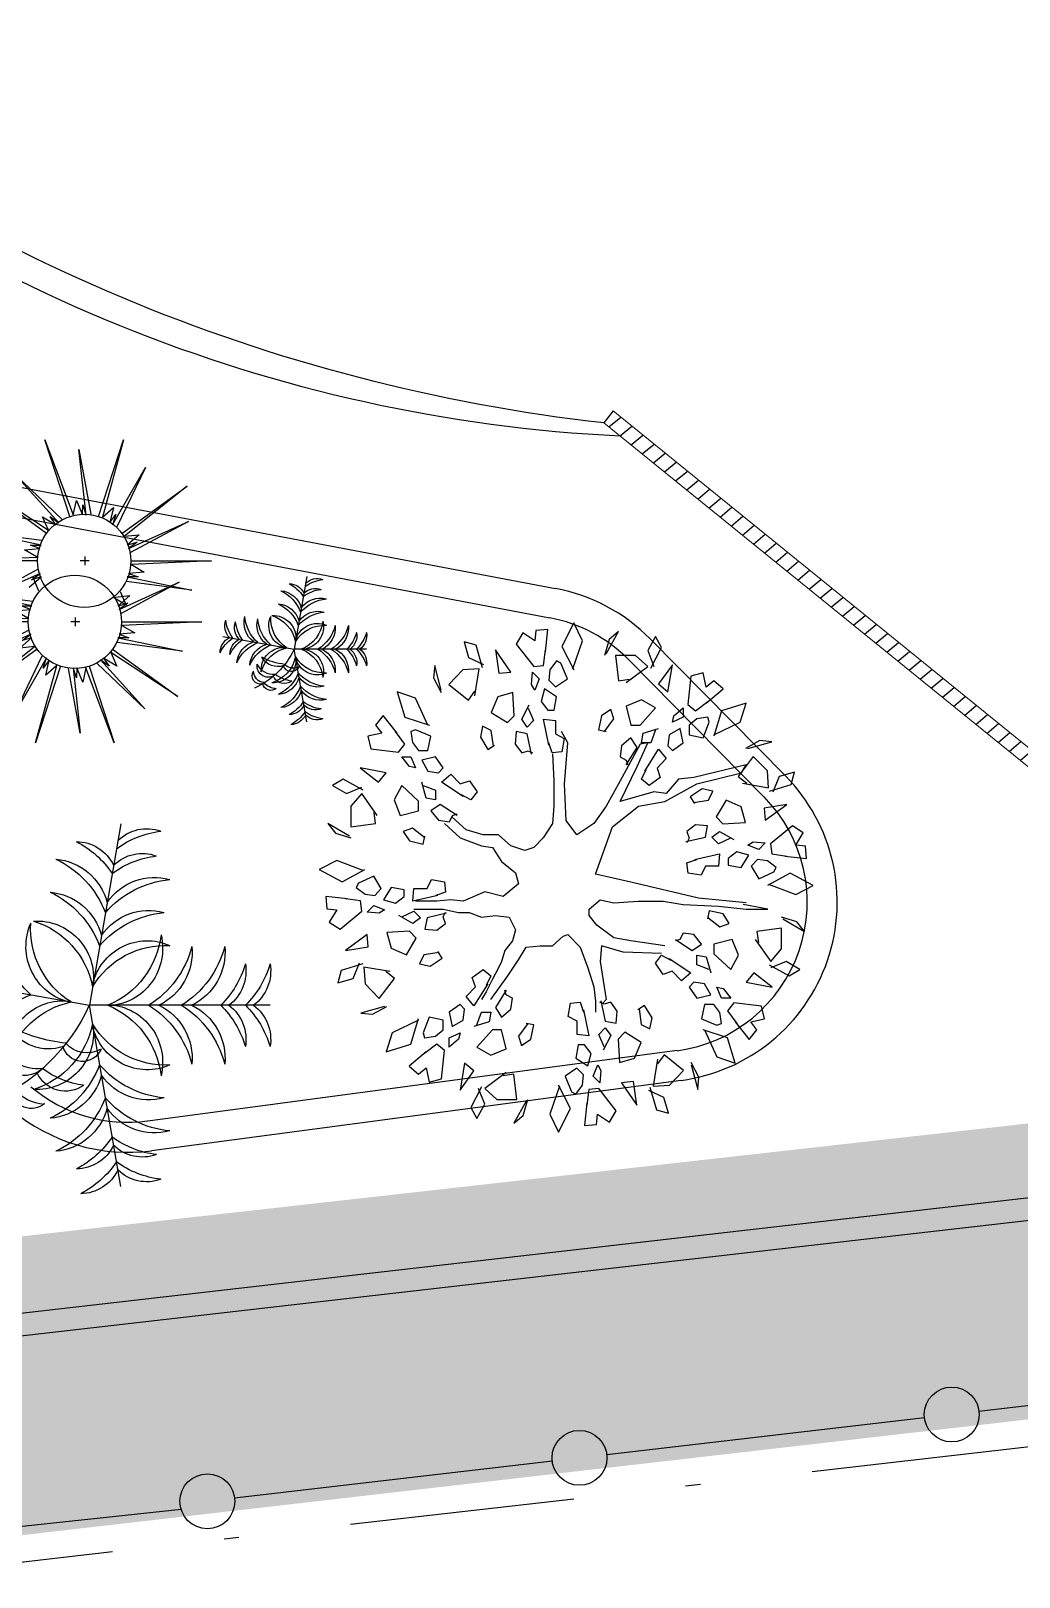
# Model space of a CAD drawing. Extents: x 506 to 706, y 928 to 1038.
# Drawn here: x 571.31 to 577.9, y 941.85 to 952.16 of the extents above; entities that cross this region are included whole.
import ezdxf

# ---------------------------------------------------------------- set-up
doc = ezdxf.new("R2010")
doc.units = 0
doc.header["$LTSCALE"] = 3
doc.header["$MEASUREMENT"] = 0
doc.linetypes.add('DASHDOT', pattern=[1, 0.5, -0.25, 0, -0.25])
doc.layers.get('0').update_dxf_attribs({"color": 3, "linetype": 'CONTINUOUS'})
for name, color, linetype in [('CAJON', 37, 'CONTINUOUS'), ('HAYCH', 30, 'CONTINUOUS'), ('LIN-ESCALERA', 41, 'CONTINUOUS'), ('PLACA-POLIU', 5, 'DASHDOT')]:
    doc.layers.add(name, color=color, linetype=linetype)
doc.layers.add('ED_GEN', color=7, linetype='CONTINUOUS', lineweight=13)

# ---------------------------------------------------------------- blocks, each defined once
blk = doc.blocks.new('RB15')
for points in [[(-0.006, 0.4315), (-0.0259, 0.4868), (-0.0082, 0.5222), (0.0162, 0.4757), (-0.0082, 0.4293)], [(-0.1647, 0.4328), (-0.1866, 0.4735), (-0.1741, 0.4954), (-0.1584, 0.4672), (-0.1709, 0.436)], [(-0.0739, 0.461), (-0.0989, 0.5048), (-0.0802, 0.4891), (-0.0708, 0.4579)], [(0.0493, 0.4647), (0.0449, 0.5089), (0.0692, 0.5067), (0.0715, 0.4868), (0.0958, 0.5023), (0.1091, 0.4801), (0.0737, 0.4359), (0.0538, 0.4381), (0.0493, 0.4691)], [(-0.1146, 0.4047), (-0.1584, 0.436), (-0.1334, 0.4579), (-0.0927, 0.4579), (-0.0989, 0.4078), (-0.1209, 0.4109)], [(0.1777, 0.4336), (0.1909, 0.4779), (0.2153, 0.4845), (0.2064, 0.4535), (0.1755, 0.4403)], [(-0.127, 0.2203), (-0.1176, 0.1514), (-0.1114, 0.117), (-0.0864, 0.0826), (-0.0676, 0.0669), (-0.0551, 0.0669), (-0.0363, 0.0888), (-0.0426, 0.117), (-0.0394, 0.1671), (-0.0394, 0.2172), (-0.0457, 0.2579), (-0.0488, 0.3299), (-0.0551, 0.3862), (-0.0551, 0.43), (-0.0457, 0.3799)], [(0.1932, 0.3783), (0.1843, 0.4314), (0.2175, 0.4292), (0.2463, 0.4004), (0.2065, 0.3695), (0.1932, 0.3872)], [(0.2618, 0.3894), (0.275, 0.438), (0.2773, 0.4137), (0.2618, 0.3849)], [(-0.2774, 0.364), (-0.3118, 0.3922), (-0.293, 0.4078), (-0.2774, 0.3953), (-0.2711, 0.4234), (-0.2461, 0.4172), (-0.2398, 0.3609), (-0.2555, 0.3484), (-0.2805, 0.3671)], [(-0.0426, 0.3862), (-0.0332, 0.2892), (-0.0019, 0.1514), (0.0137, 0.0794), (0.1076, 0.1139), (0.1482, 0.1671), (0.1576, 0.2203), (0.192, 0.286), (0.2139, 0.3768), (0.2296, 0.3862), (0.2045, 0.2798), (0.2014, 0.2485), (0.1733, 0.2234), (0.1764, 0.1984), (0.1576, 0.1295), (0.2264, 0.164), (0.2733, 0.1859), (0.2702, 0.1702), (0.1983, 0.1295), (0.1482, 0.1014), (0.1138, 0.0763), (0.0919, 0.0419), (0.1201, 0.02), (0.192, 0.0168), (0.2733, 0.0231), (0.2952, 0.0106)], [(0.289, 0.3205), (0.314, 0.3737), (0.3515, 0.3862), (0.3359, 0.3361), (0.2859, 0.3205)], [(-0.293, 0.3015), (-0.3462, 0.3265), (-0.3588, 0.364), (-0.3087, 0.3484), (-0.293, 0.2983)], [(-0.0708, 0.3077), (-0.0896, 0.3327), (-0.0833, 0.3515), (-0.0645, 0.339), (-0.0583, 0.3108), (-0.0739, 0.3077)], [(0.0848, 0.354), (0.0737, 0.3297), (0.087, 0.3164), (0.0981, 0.3319), (0.0826, 0.3607)], [(0.3515, 0.3048), (0.3797, 0.3393), (0.3953, 0.3205), (0.3828, 0.3048), (0.411, 0.2986), (0.4047, 0.2735), (0.3484, 0.2673), (0.3359, 0.2829), (0.3547, 0.3079)], [(-0.1741, 0.3108), (-0.1647, 0.2858), (-0.1459, 0.2858), (-0.149, 0.3046), (-0.1803, 0.314)], [(0.0428, 0.281), (0.0538, 0.3319), (0.0295, 0.3297), (0.0295, 0.3032), (0.0118, 0.2943), (0.0162, 0.2678), (0.0361, 0.2655), (0.0428, 0.2855)], [(0.0782, 0.2633), (0.087, 0.3031), (0.1091, 0.3076), (0.1114, 0.2832), (0.0981, 0.2655), (0.0848, 0.27), (0.076, 0.2655)], [(0.1556, 0.2788), (0.16, 0.3097), (0.1777, 0.3186), (0.1822, 0.2965), (0.1667, 0.2721), (0.1534, 0.281)], [(-0.3619, 0.2743), (-0.4106, 0.2875), (-0.3862, 0.2897), (-0.3575, 0.2743)], [(-0.1146, 0.242), (-0.1365, 0.2764), (-0.124, 0.2952), (-0.1052, 0.2796), (-0.1021, 0.2577), (-0.1146, 0.2514), (-0.1177, 0.242)], [(-0.3509, 0.2057), (-0.404, 0.1968), (-0.4018, 0.23), (-0.373, 0.2588), (-0.342, 0.219), (-0.3597, 0.2057)], [(-0.1522, 0.2295), (-0.1803, 0.2733), (-0.196, 0.2545), (-0.1772, 0.2358), (-0.1835, 0.217), (-0.1616, 0.2014), (-0.1459, 0.2139), (-0.1553, 0.2327)], [(-0.4062, 0.1902), (-0.4504, 0.2034), (-0.4571, 0.2278), (-0.4261, 0.2189), (-0.4128, 0.188)], [(-0.1427, 0.214), (-0.1395, 0.1358), (-0.127, 0.092), (-0.1583, 0.0888), (-0.1958, 0.0951), (-0.2334, 0.1014), (-0.2396, 0.0951)], [(0.217, 0.1796), (0.2608, 0.2078), (0.2421, 0.2234), (0.2233, 0.2047), (0.2045, 0.2109), (0.1889, 0.189), (0.2014, 0.1733), (0.2202, 0.1827)], [(0.4203, 0.1921), (0.461, 0.214), (0.4829, 0.2015), (0.4548, 0.1859), (0.4235, 0.1984)], [(-0.2513, 0.1681), (-0.2823, 0.1725), (-0.2911, 0.1902), (-0.269, 0.1946), (-0.2447, 0.1792), (-0.2535, 0.1659)], [(0.2984, 0.2015), (0.2733, 0.1921), (0.2733, 0.1733), (0.2921, 0.1765), (0.3015, 0.2078)], [(0.3922, 0.142), (0.4235, 0.1859), (0.4454, 0.1608), (0.4454, 0.1201), (0.3953, 0.1264), (0.3985, 0.1483)], [(0.2296, 0.142), (0.264, 0.164), (0.2827, 0.1514), (0.2671, 0.1327), (0.2452, 0.1295), (0.2389, 0.142), (0.2296, 0.1452)], [(-0.2359, 0.0907), (-0.2757, 0.0995), (-0.2801, 0.1216), (-0.2558, 0.1239), (-0.2381, 0.1106), (-0.2425, 0.0973), (-0.2381, 0.0885)], [(0.4485, 0.1014), (0.4923, 0.1264), (0.4766, 0.1076), (0.4454, 0.0982)], [(-0.4372, 0.0618), (-0.4815, 0.0574), (-0.4793, 0.0817), (-0.4593, 0.0839), (-0.4748, 0.1083), (-0.4527, 0.1216), (-0.4084, 0.0862), (-0.4107, 0.0663), (-0.4416, 0.0618)], [(-0.3266, 0.0973), (-0.3022, 0.0862), (-0.289, 0.0995), (-0.3044, 0.1106), (-0.3332, 0.0951)], [(0.2952, 0.0982), (0.3203, 0.117), (0.339, 0.1107), (0.3265, 0.092), (0.2984, 0.0857), (0.2952, 0.1014)], [(-0.2536, 0.0553), (-0.3045, 0.0663), (-0.3023, 0.042), (-0.2757, 0.042), (-0.2669, 0.0243), (-0.2403, 0.0287), (-0.2381, 0.0486), (-0.258, 0.0553)], [(-0.2334, -0.1334), (-0.1864, -0.099), (-0.1552, -0.0771), (-0.1301, -0.0614), (-0.127, -0.0332), (-0.127, -0.0082), (-0.1082, 0.0137), (-0.1051, 0.0231), (-0.1301, 0.0481), (-0.1708, 0.0638), (-0.2083, 0.0763), (-0.2365, 0.0794), (-0.2584, 0.0794)], [(0.419, 0.0334), (0.4743, 0.0533), (0.5097, 0.0357), (0.4633, 0.0113), (0.4168, 0.0356)], [(-0.4041, 0.0065), (-0.4594, -0.0134), (-0.4948, 0.0043), (-0.4483, 0.0286), (-0.4018, 0.0043)], [(0.2685, -0.0153), (0.3194, -0.0264), (0.3172, -0.002), (0.2907, -0.002), (0.2818, 0.0157), (0.2553, 0.0112), (0.2531, -0.0087), (0.273, -0.0153)], [(0.2514, -0.0082), (0.1983, -0.0051), (0.1482, -0.0051), (0.1138, -0.0082), (0.0857, -0.027), (0.0669, -0.0458), (0.0607, -0.0645), (0.07, -0.0927), (0.0919, -0.1178), (0.0919, -0.1491), (0.1013, -0.1835), (0.1263, -0.2117)], [(0.4522, -0.0219), (0.4964, -0.0175), (0.4942, -0.0418), (0.4743, -0.044), (0.4898, -0.0683), (0.4676, -0.0816), (0.4234, -0.0462), (0.4256, -0.0263), (0.4566, -0.0219)], [(-0.4335, -0.0614), (-0.4773, -0.0865), (-0.4617, -0.0677), (-0.4304, -0.0583)], [(-0.2803, -0.0583), (-0.3053, -0.0771), (-0.3241, -0.0708), (-0.3115, -0.052), (-0.2834, -0.0458), (-0.2803, -0.0614)], [(0.2508, -0.0507), (0.2907, -0.0596), (0.2951, -0.0817), (0.2707, -0.0839), (0.253, -0.0706), (0.2575, -0.0574), (0.253, -0.0485)], [(0.3415, -0.0573), (0.3172, -0.0463), (0.3039, -0.0596), (0.3194, -0.0706), (0.3482, -0.0551)], [(-0.3772, -0.1021), (-0.4085, -0.1459), (-0.4304, -0.1209), (-0.4304, -0.0802), (-0.3804, -0.0865), (-0.3835, -0.1084)], [(-0.2146, -0.1021), (-0.249, -0.124), (-0.2678, -0.1115), (-0.2521, -0.0927), (-0.2302, -0.0896), (-0.224, -0.1021), (-0.2146, -0.1052)], [(-0.0551, -0.2899), (-0.0551, -0.2305), (-0.0613, -0.1991), (-0.0613, -0.1772), (-0.0707, -0.1522), (-0.0676, -0.124), (-0.0707, -0.0959), (-0.0957, -0.0833), (-0.1176, -0.0896), (-0.1364, -0.1052), (-0.1583, -0.1115), (-0.1708, -0.1178), (-0.1927, -0.1303), (-0.2177, -0.1428), (-0.2334, -0.1522)], [(0.1138, -0.2273), (0.0857, -0.196), (0.07, -0.1522), (0.0669, -0.1303), (0.0388, -0.1115), (0.0169, -0.0833), (-0.005, -0.0771), (-0.0301, -0.1084), (-0.0207, -0.1459), (-0.0394, -0.1898), (-0.0363, -0.2148), (-0.0394, -0.243), (-0.0394, -0.2868)], [(-0.4054, -0.1522), (-0.446, -0.1741), (-0.4679, -0.1616), (-0.4398, -0.1459), (-0.4085, -0.1585)], [(-0.2834, -0.1616), (-0.2584, -0.1522), (-0.2584, -0.1334), (-0.2771, -0.1365), (-0.2865, -0.1678)], [(-0.2021, -0.1397), (-0.2459, -0.1678), (-0.2271, -0.1835), (-0.2083, -0.1647), (-0.1896, -0.171), (-0.1739, -0.1491), (-0.1864, -0.1334), (-0.2052, -0.1428)], [(0.2663, -0.1282), (0.2973, -0.1326), (0.3061, -0.1503), (0.284, -0.1547), (0.2596, -0.1392), (0.2685, -0.126)], [(0.4212, -0.1502), (0.4654, -0.1635), (0.472, -0.1878), (0.4411, -0.179), (0.4278, -0.148)], [(0.1671, -0.1896), (0.1953, -0.2334), (0.2109, -0.2146), (0.1922, -0.1958), (0.1984, -0.1771), (0.1765, -0.1614), (0.1609, -0.174), (0.1703, -0.1927)], [(0.3658, -0.1657), (0.4189, -0.1569), (0.4167, -0.1901), (0.3879, -0.2188), (0.357, -0.179), (0.3747, -0.1657)], [(0.1296, -0.2021), (0.1515, -0.2365), (0.139, -0.2553), (0.1202, -0.2396), (0.117, -0.2177), (0.1296, -0.2115), (0.1327, -0.2021)], [(-0.3366, -0.2649), (-0.3647, -0.2993), (-0.3804, -0.2805), (-0.3678, -0.2649), (-0.396, -0.2586), (-0.3897, -0.2336), (-0.3334, -0.2273), (-0.3209, -0.243), (-0.3397, -0.268)], [(-0.1407, -0.2388), (-0.1451, -0.2698), (-0.1628, -0.2787), (-0.1672, -0.2565), (-0.1517, -0.2322), (-0.1384, -0.2411)], [(-0.0632, -0.2234), (-0.0721, -0.2632), (-0.0942, -0.2676), (-0.0964, -0.2433), (-0.0831, -0.2256), (-0.0699, -0.23), (-0.061, -0.2256)], [(-0.0278, -0.2411), (-0.0389, -0.292), (-0.0145, -0.2898), (-0.0145, -0.2632), (0.0032, -0.2544), (-0.0013, -0.2278), (-0.0212, -0.2256), (-0.0278, -0.2455)], [(0.3769, -0.2343), (0.4255, -0.2476), (0.4012, -0.2498), (0.3724, -0.2343)], [(0.0857, -0.2678), (0.1045, -0.2928), (0.0983, -0.3116), (0.0795, -0.2991), (0.0732, -0.2709), (0.0889, -0.2678)], [(0.189, -0.2709), (0.1796, -0.2459), (0.1609, -0.2459), (0.164, -0.2647), (0.1953, -0.274)], [(0.308, -0.2615), (0.3612, -0.2866), (0.3737, -0.3241), (0.3236, -0.3084), (0.308, -0.2584)], [(-0.274, -0.2805), (-0.299, -0.3338), (-0.3366, -0.3463), (-0.3209, -0.2962), (-0.2709, -0.2805)], [(-0.0698, -0.3141), (-0.0588, -0.2898), (-0.0721, -0.2765), (-0.0831, -0.292), (-0.0676, -0.3207)], [(-0.1782, -0.3384), (-0.1694, -0.3915), (-0.2025, -0.3893), (-0.2313, -0.3605), (-0.1915, -0.3295), (-0.1782, -0.3472)], [(0.2923, -0.3241), (0.3268, -0.3522), (0.308, -0.3679), (0.2923, -0.3554), (0.2861, -0.3835), (0.261, -0.3773), (0.2548, -0.321), (0.2704, -0.3084), (0.2955, -0.3272)], [(-0.2468, -0.3494), (-0.2601, -0.3981), (-0.2623, -0.3738), (-0.2468, -0.345)], [(0.1296, -0.3647), (0.1734, -0.396), (0.1483, -0.4179), (0.1076, -0.4179), (0.1139, -0.3679), (0.1358, -0.371)], [(-0.1627, -0.3937), (-0.176, -0.438), (-0.2003, -0.4446), (-0.1915, -0.4136), (-0.1605, -0.4003)], [(-0.0344, -0.4247), (-0.0299, -0.469), (-0.0543, -0.4668), (-0.0565, -0.4469), (-0.0808, -0.4623), (-0.0941, -0.4402), (-0.0587, -0.396), (-0.0388, -0.3982), (-0.0344, -0.4292)], [(0.0209, -0.3916), (0.0409, -0.4469), (0.0232, -0.4823), (-0.0012, -0.4358), (0.0231, -0.3894)], [(0.1796, -0.3929), (0.2016, -0.4336), (0.189, -0.4555), (0.1734, -0.4273), (0.1859, -0.396)], [(0.0889, -0.421), (0.1139, -0.4648), (0.0951, -0.4492), (0.0857, -0.4179)]]:
    blk.add_lwpolyline(points)
for points in [[(0.1511, 0.4691), (0.1445, 0.4226), (0.1202, 0.4248)], [(-0.2085, 0.4391), (-0.1803, 0.4016), (-0.1991, 0.3859)], [(0.0272, 0.447), (0.0405, 0.4293), (0.0427, 0.4094), (0.0295, 0.3961), (0.0051, 0.4116), (0.0184, 0.4426)], [(0.0626, 0.4116), (0.0715, 0.3894), (0.0781, 0.4005), (0.0759, 0.4248), (0.0626, 0.4116)], [(-0.1428, 0.3202), (-0.1741, 0.3546), (-0.1459, 0.3703), (-0.1146, 0.3578), (-0.124, 0.3202)], [(0.0317, 0.3496), (0.0273, 0.3762), (0.0516, 0.3917), (0.0582, 0.3673), (0.045, 0.3496)], [(0.1136, 0.3385), (0.1158, 0.385), (0.1467, 0.3761), (0.16, 0.3451), (0.1268, 0.3252)], [(-0.2805, 0.3359), (-0.2586, 0.3327), (-0.2429, 0.3202), (-0.2429, 0.3015), (-0.2711, 0.2952), (-0.2836, 0.3265)], [(-0.2304, 0.3359), (-0.2085, 0.3265), (-0.2116, 0.339), (-0.2304, 0.3546), (-0.2304, 0.3359)], [(-0.2085, 0.2702), (-0.2304, 0.2858), (-0.2242, 0.314), (-0.2022, 0.3015), (-0.1991, 0.2796)], [(0.3234, 0.3079), (0.3203, 0.286), (0.3077, 0.2704), (0.289, 0.2704), (0.2827, 0.2986), (0.314, 0.3111)], [(0.2577, 0.236), (0.2733, 0.2579), (0.3015, 0.2516), (0.289, 0.2297), (0.2671, 0.2266)], [(0.3234, 0.2579), (0.314, 0.236), (0.3265, 0.2391), (0.3422, 0.2579), (0.3234, 0.2579)], [(0.4266, 0.236), (0.3891, 0.2078), (0.3734, 0.2266)], [(0.3077, 0.1702), (0.3422, 0.2015), (0.3578, 0.1733), (0.3453, 0.142), (0.3077, 0.1514)], [(-0.4416, 0.1636), (-0.3951, 0.157), (-0.3974, 0.1326)], [(-0.3111, 0.126), (-0.3575, 0.1282), (-0.3487, 0.1592), (-0.3177, 0.1725), (-0.2978, 0.1393)], [(-0.3841, 0.0751), (-0.362, 0.084), (-0.373, 0.0906), (-0.3974, 0.0884), (-0.3841, 0.0751)], [(-0.3222, 0.0442), (-0.3487, 0.0397), (-0.3642, 0.0641), (-0.3399, 0.0707), (-0.3222, 0.0574)], [(-0.4195, 0.0397), (-0.4018, 0.053), (-0.3819, 0.0552), (-0.3686, 0.0419), (-0.3841, 0.0176), (-0.4151, 0.0309)], [(0.3371, -0.0042), (0.3637, 0.0002), (0.3792, -0.0241), (0.3548, -0.0308), (0.3371, -0.0175)], [(0.4345, 0.0002), (0.4168, -0.0131), (0.3969, -0.0153), (0.3836, -0.002), (0.3991, 0.0223), (0.4301, 0.0091)], [(0.3991, -0.0352), (0.3769, -0.0441), (0.388, -0.0507), (0.4123, -0.0485), (0.3991, -0.0352)], [(0.326, -0.0861), (0.3725, -0.0883), (0.3636, -0.1193), (0.3327, -0.1326), (0.3128, -0.0994)], [(-0.2928, -0.1303), (-0.3272, -0.1616), (-0.3428, -0.1334), (-0.3303, -0.1021), (-0.2928, -0.1115)], [(0.4566, -0.1237), (0.4101, -0.1171), (0.4123, -0.0927)], [(-0.4116, -0.196), (-0.3741, -0.1678), (-0.3585, -0.1866)], [(-0.3084, -0.2179), (-0.299, -0.196), (-0.3115, -0.1991), (-0.3272, -0.2179), (-0.3084, -0.2179)], [(-0.2427, -0.196), (-0.2584, -0.2179), (-0.2865, -0.2117), (-0.274, -0.1898), (-0.2521, -0.1866)], [(-0.3084, -0.268), (-0.3053, -0.2461), (-0.2928, -0.2305), (-0.274, -0.2305), (-0.2678, -0.2586), (-0.299, -0.2711)], [(0.2235, -0.2303), (0.2454, -0.2459), (0.2391, -0.274), (0.2172, -0.2615), (0.2141, -0.2396)], [(0.2955, -0.2959), (0.2736, -0.2928), (0.2579, -0.2803), (0.2579, -0.2615), (0.2861, -0.2553), (0.2986, -0.2866)], [(-0.0986, -0.2986), (-0.1008, -0.3451), (-0.1318, -0.3362), (-0.1451, -0.3052), (-0.1119, -0.2853)], [(0.1577, -0.2803), (0.189, -0.3147), (0.1609, -0.3303), (0.1296, -0.3178), (0.139, -0.2803)], [(0.2454, -0.2959), (0.2235, -0.2866), (0.2266, -0.2991), (0.2454, -0.3147), (0.2454, -0.2959)], [(-0.0167, -0.3097), (-0.0123, -0.3362), (-0.0366, -0.3517), (-0.0433, -0.3274), (-0.03, -0.3097)], [(-0.0477, -0.3716), (-0.0565, -0.3495), (-0.0632, -0.3606), (-0.0609, -0.3849), (-0.0477, -0.3716)], [(-0.0123, -0.407), (-0.0255, -0.3893), (-0.0278, -0.3694), (-0.0145, -0.3562), (0.0099, -0.3717), (-0.0034, -0.4026)], [(0.2235, -0.3992), (0.1953, -0.3616), (0.2141, -0.346)], [(-0.1362, -0.4291), (-0.1295, -0.3827), (-0.1052, -0.3849)]]:
    blk.add_lwpolyline(points, close=True)
blk = doc.blocks.new('RB38')
for p, q in [((-0.1249, 0.3175), (-0.1249, 0.7651)), ((-0.1249, 0.7651), (-0.104, 0.3201)), ((0.214, 0.7129), (0.2349, 0.2679)), ((0.214, 0.2653), (0.214, 0.7129)), ((-0.5404, 0.6301), (-0.2619, 0.2823)), ((-0.2772, 0.268), (-0.5404, 0.6301)), ((-0.3448, 0.6381), (-0.1709, 0.3161)), ((-0.1943, 0.3037), (-0.3448, 0.6381)), ((-0.0367, 0.2976), (0.038, 0.6567)), ((0.038, 0.6567), (-0.0106, 0.2939)), ((0.3022, 0.2455), (0.3769, 0.6045)), ((0.3769, 0.6045), (0.3283, 0.2417)), ((-0.0059, 0.5859), (0.168, 0.2639)), ((0.1446, 0.2516), (-0.0059, 0.5859)), ((0.3664, 0.2158), (0.6295, 0.5779)), ((0.6295, 0.5779), (0.3848, 0.2056)), ((-0.6437, 0.3981), (-0.3137, 0.2398)), ((-0.3253, 0.2161), (-0.6437, 0.3981)), ((-0.2704, 0.364), (-0.2138, 0.2988)), ((-0.2619, 0.2823), (-0.2704, 0.364)), ((-0.2294, 0.3521), (-0.1943, 0.3037)), ((-0.2138, 0.2988), (-0.2294, 0.3521)), ((-0.104, 0.3201), (-0.0629, 0.3911)), ((-0.0629, 0.3911), (-0.0554, 0.3051)), ((-0.0554, 0.3051), (-0.0367, 0.3575)), ((-0.0367, 0.3575), (-0.0367, 0.2976)), ((0.426, 0.1479), (0.6975, 0.3944)), ((0.6975, 0.3944), (0.445, 0.1295)), ((-0.7971, 0.2767), (-0.3674, 0.159)), ((-0.3714, 0.1384), (-0.7971, 0.2767)), ((0.0459, 0.2578), (0.1209, 0.2911)), ((0.0685, 0.3118), (0.1251, 0.2466)), ((0.1095, 0.3), (0.1446, 0.2516)), ((0.1251, 0.2466), (0.1095, 0.3)), ((0.2349, 0.2679), (0.276, 0.339)), ((0.276, 0.339), (0.2835, 0.2529)), ((0.2835, 0.2529), (0.3022, 0.3053)), ((0.3022, 0.3053), (0.3022, 0.2455)), ((-0.4223, 0.2201), (-0.3382, 0.2006)), ((-0.3674, 0.159), (-0.4223, 0.2201)), ((-0.3822, 0.2346), (-0.3253, 0.2161)), ((-0.3382, 0.2006), (-0.3822, 0.2346)), ((0.3848, 0.2056), (0.4598, 0.2389)), ((0.4598, 0.2389), (0.4153, 0.165)), ((0.4153, 0.165), (0.4612, 0.1963)), ((0.4612, 0.1963), (0.426, 0.1479)), ((0.4605, 0.0862), (0.8863, 0.2245)), ((0.8863, 0.2245), (0.4695, 0.0671)), ((-0.7443, 0.0283), (-0.3843, 0.0942)), ((-0.3798, 0.0681), (-0.7443, 0.0283)), ((-0.4606, 0.0144), (-0.3811, 0.0481)), ((-0.3803, -0.0028), (-0.4606, 0.0144)), ((-0.4367, 0.0496), (-0.3798, 0.0681)), ((-0.3811, 0.0481), (-0.4367, 0.0496)), ((-0.1484, 0.0541), (-0.1, 0.0541)), ((-0.1234, 0.0813), (-0.1234, 0.031)), ((0.1905, 0.0019), (0.2389, 0.0019)), ((0.2155, 0.0291), (0.2155, -0.0212)), ((0.4689, -0.0038), (0.8335, 0.0361)), ((0.5258, 0.0147), (0.4689, -0.0038)), ((0.4695, 0.0671), (0.5497, 0.05)), ((0.5497, 0.05), (0.4702, 0.0163)), ((0.4702, 0.0163), (0.5258, 0.0147)), ((0.8335, 0.0361), (0.4734, -0.0298)), ((-0.7971, -0.1602), (-0.3803, -0.0028)), ((-0.3714, -0.0218), (-0.7971, -0.1602)), ((-0.6084, -0.3301), (-0.3559, -0.0652)), ((-0.3369, -0.0836), (-0.6084, -0.3301)), ((-0.3721, -0.132), (-0.3369, -0.0836)), ((0.4605, -0.074), (0.8863, -0.2123)), ((-0.5404, -0.5136), (-0.2957, -0.1413)), ((-0.2772, -0.1514), (-0.5404, -0.5136)), ((-0.3262, -0.1006), (-0.3721, -0.132)), ((-0.3707, -0.1746), (-0.3262, -0.1006)), ((-0.2957, -0.1413), (-0.3707, -0.1746)), ((-0.0318, -0.2268), (0.0127, -0.1528)), ((0.0121, -0.1658), (0.0206, -0.2475)), ((0.4713, -0.1702), (0.4144, -0.1517)), ((0.4144, -0.1517), (0.7328, -0.3338)), ((0.5114, -0.1557), (0.4273, -0.1363)), ((0.4273, -0.1363), (0.4713, -0.1702)), ((0.4566, -0.0947), (0.5114, -0.1557)), ((0.8863, -0.2123), (0.4566, -0.0947)), ((-0.2878, -0.5401), (-0.2392, -0.1774)), ((-0.213, -0.1811), (-0.2878, -0.5401)), ((-0.213, -0.2409), (-0.213, -0.1811)), ((-0.1944, -0.1886), (-0.213, -0.2409)), ((-0.1869, -0.2746), (-0.1944, -0.1886)), ((-0.1458, -0.2035), (-0.1869, -0.2746)), ((-0.1249, -0.6486), (-0.1458, -0.2035)), ((-0.1249, -0.2009), (-0.1249, -0.6486)), ((0.095, -0.5216), (-0.0789, -0.1996)), ((-0.0555, -0.1872), (0.095, -0.5216)), ((-0.0203, -0.2356), (-0.0555, -0.1872)), ((-0.036, -0.1823), (-0.0203, -0.2356)), ((0.0206, -0.2475), (-0.036, -0.1823)), ((0.0432, -0.1934), (-0.0318, -0.2268)), ((0.0511, -0.5923), (0.0997, -0.2295)), ((0.1259, -0.2333), (0.0511, -0.5923)), ((0.1259, -0.2931), (0.1259, -0.2333)), ((0.1445, -0.2408), (0.1259, -0.2931)), ((0.152, -0.3268), (0.1445, -0.2408)), ((0.1931, -0.2557), (0.152, -0.3268)), ((0.214, -0.7008), (0.1931, -0.2557)), ((0.214, -0.2531), (0.214, -0.7008)), ((0.4339, -0.5738), (0.26, -0.2517)), ((0.3186, -0.2878), (0.2834, -0.2394)), ((0.2834, -0.2394), (0.4339, -0.5738)), ((0.3595, -0.2996), (0.3029, -0.2344)), ((0.3029, -0.2344), (0.3186, -0.2878)), ((0.351, -0.218), (0.3595, -0.2996)), ((0.6295, -0.5658), (0.351, -0.218)), ((0.3664, -0.2036), (0.6295, -0.5658)), ((0.7328, -0.3338), (0.4028, -0.1754))]:
    blk.add_line(p, q)
for centre in [(-0.1249, 0.0583), (0.214, 0.0061)]:
    blk.add_circle(centre, 0.2592)
blk = doc.blocks.new('RB30')
for p in [(-0.0012, 0.4757), (-0.4588, 0.0917), (0.4564, 0.0917), (0.0795, -0.4467)]:
    blk.add_line(p, (-0.0012, 0.011))
for centre, radius, start, end in [((-0.0877, 0.3694), 0.1073, 36.29, 99.6243), ((-0.1746, 0.2438), 0.2414, 44.0763, 73.3794), ((0.0852, 0.3694), 0.1073, 80.3757, 143.71), ((0.1722, 0.2438), 0.2414, 106.6206, 135.9237), ((-0.0877, 0.306), 0.1073, 36.29, 99.6243), ((-0.1746, 0.1804), 0.2414, 44.0763, 73.3794), ((0.0852, 0.306), 0.1073, 80.3757, 143.71), ((0.1722, 0.1804), 0.2414, 106.6206, 135.9237), ((-0.1356, 0.211), 0.1485, 25.2489, 95.3937), ((-0.2138, 0.1183), 0.249, 31.3712, 75.0366), ((0.1332, 0.211), 0.1485, 84.6063, 154.7511), ((0.2114, 0.1183), 0.249, 104.9634, 148.6288), ((-0.1356, 0.1265), 0.1485, 25.2489, 95.3937), ((-0.2138, 0.0338), 0.249, 31.3712, 75.0366), ((0.1332, 0.1265), 0.1485, 84.6063, 154.7511), ((0.2114, 0.0338), 0.249, 104.9634, 148.6288), ((-0.1749, 0.178), 0.1485, 164.6063, 234.7511), ((-0.07, 0.239), 0.249, 184.9634, 228.6288), ((-0.0917, 0.1633), 0.1485, 164.6063, 234.7511), ((0.0132, 0.2243), 0.249, 184.9634, 228.6288), ((-0.1447, 0.0544), 0.1448, 3.4259, 103.6346), ((-0.2048, -0.0224), 0.2191, 21.6665, 83.1878), ((-0.0191, 0.1598), 0.1448, 156.3654, 256.5741), ((0.067, 0.2057), 0.2191, 176.8122, 238.3335), ((0.1423, 0.0544), 0.1448, 76.3654, 176.5741), ((0.2024, -0.0224), 0.2191, 96.8122, 158.3335), ((-0.0694, 0.2057), 0.2191, 301.6665, 3.1878), ((0.0167, 0.1598), 0.1448, 283.4259, 23.6346), ((-0.0156, 0.2243), 0.249, 311.3712, 355.0366), ((0.0893, 0.1633), 0.1485, 305.2489, 15.3937), ((0.0676, 0.239), 0.249, 311.3712, 355.0366), ((0.1725, 0.178), 0.1485, 305.2489, 15.3937), ((-0.3392, 0.1583), 0.1073, 160.3757, 223.71), ((-0.2004, 0.2222), 0.2414, 186.6206, 215.9237), ((-0.2768, 0.1473), 0.1073, 160.3757, 223.71), ((-0.138, 0.2112), 0.2414, 186.6206, 215.9237), ((0.1356, 0.2112), 0.2414, 324.0763, 353.3794), ((0.2744, 0.1473), 0.1073, 316.29, 19.6243), ((0.198, 0.2222), 0.2414, 324.0763, 353.3794), ((0.3368, 0.1583), 0.1073, 316.29, 19.6243), ((-0.3692, -0.0119), 0.1073, 116.29, 179.6243), ((-0.2607, -0.1194), 0.2414, 124.0763, 153.3794), ((-0.3068, -0.0229), 0.1073, 116.29, 179.6243), ((-0.1982, -0.1304), 0.2414, 124.0763, 153.3794), ((-0.2216, -0.0866), 0.1485, 105.2489, 175.3937), ((-0.1439, -0.1798), 0.249, 111.3712, 155.0366), ((-0.1383, -0.1013), 0.1485, 105.2489, 175.3937), ((-0.0907, -0.0065), 0.0523, 114.2257, 255.1279), ((-0.0491, 0.0055), 0.0725, 150.4398, 228.6694), ((0.1359, -0.1013), 0.1485, 4.6063, 74.7511), ((0.1415, -0.1798), 0.249, 24.9634, 68.6288), ((0.2192, -0.0866), 0.1485, 4.6063, 74.7511), ((0.1958, -0.1304), 0.2414, 26.6206, 55.9237), ((0.3044, -0.0229), 0.1073, 0.3757, 63.71), ((-0.0606, -0.1945), 0.249, 111.3712, 155.0366), ((0.2147, -0.4422), 0.502, 115.4772, 156.6585), ((-0.0689, -0.1228), 0.1448, 83.4259, 183.6346), ((-0.0037, -0.1953), 0.2191, 101.6665, 163.1878), ((0.0013, -0.1953), 0.2191, 16.8122, 78.3335), ((0.0665, -0.1228), 0.1448, 356.3654, 96.5741), ((0.0582, -0.1945), 0.249, 24.9634, 68.6288), ((-0.1371, -0.0502), 0.0808, 144.9865, 244.4034), ((0.0271, 0.0268), 0.2323, 187.5759, 215.8942), ((-0.2075, 0.0084), 0.2191, 286.8122, 348.3335), ((0.1935, 0.0791), 0.2191, 211.6665, 273.1878), ((-0.135, -0.0568), 0.1448, 266.3654, 6.5741), ((0.009, -0.0936), 0.1204, 161.4477, 239.3672), ((0.2939, -0.012), 0.3925, 185.4007, 208.139), ((0.1476, -0.0069), 0.1448, 193.4259, 293.6346), ((-0.208, -0.1383), 0.0535, 139.742, 258.7475), ((-0.1356, -0.096), 0.1162, 184.618, 228.2106), ((-0.1072, -0.1558), 0.0712, 138.8744, 278.9763), ((-0.0453, -0.1217), 0.1161, 173.7536, 244.097), ((-0.2066, -0.0485), 0.249, 294.9634, 338.6288), ((0.2122, 0.0254), 0.249, 221.3712, 265.0366), ((-0.1686, -0.2058), 0.053, 167.0577, 302.8533), ((-0.1381, -0.1759), 0.0744, 185.1845, 268.654), ((-0.1135, -0.1262), 0.1485, 274.6063, 344.7511), ((0.1512, -0.0795), 0.1485, 215.2489, 285.3937), ((-0.1919, -0.1317), 0.249, 294.9634, 338.6288), ((0.2268, -0.0579), 0.249, 221.3712, 265.0366), ((-0.0988, -0.2094), 0.1485, 274.6063, 344.7511), ((0.1659, -0.1627), 0.1485, 215.2489, 285.3937), ((-0.1426, -0.186), 0.2414, 296.6206, 325.9237), ((-0.0351, -0.2946), 0.1073, 270.3757, 333.71), ((0.199, -0.1258), 0.2414, 234.0763, 263.3794), ((0.1352, -0.2646), 0.1073, 226.29, 289.6243), ((-0.1316, -0.2485), 0.2414, 296.6206, 325.9237), ((0.21, -0.1882), 0.2414, 234.0763, 263.3794), ((-0.0241, -0.3571), 0.1073, 270.3757, 333.71), ((0.1462, -0.327), 0.1073, 226.29, 289.6243)]:
    blk.add_arc(centre, radius, start, end)

msp = doc.modelspace()

# ---------------------------------------------------------------- hatches: boundary and pattern name
at = {"layer": 'CAJON'}
h = msp.add_hatch(dxfattribs=at)
h.set_pattern_fill('ANSI31', color=256, scale=0.75, angle=355, style=0)
h.set_pattern_definition([(40, (1271.9695, 616.589), (-0.060261338, 0.071816667), [])])
h.paths.add_polyline_path([(575.195, 949.628), (575.132, 949.55), (581.071, 944.734), (581.21, 944.749)])
at = {"layer": 'HAYCH'}
h = msp.add_hatch(dxfattribs=at)
h.set_pattern_fill('DOTS', color=256, scale=7, style=0)
h.set_pattern_definition([(0, (1271.73835, 617.1032), (0.21875, 0.4375), [0, -0.4375])])
h.paths.add_polyline_path([(570.465, 944.033), (624.416, 950.085), (624.639, 948.271), (570.078, 941.992)])

# ---------------------------------------------------------------- linework, layer by layer
at = {"layer": 'CAJON'}
msp.add_line((575.195, 949.628), (575.132, 949.55), dxfattribs=at)
at = {"layer": 'ED_GEN'}
for p, q in [((581.071, 944.734), (575.132, 949.55)), ((581.21, 944.749), (575.195, 949.628))]:
    msp.add_line(p, q, dxfattribs=at)
at = {"layer": 'LIN-ESCALERA'}
for p, q in [((570.98, 943.579), (706.148, 959.048)), ((570.997, 943.43), (706.165, 958.899)), ((569.949, 949.364), (574.81, 948.444)), ((569.912, 949.167), (574.773, 948.248)), ((575.442, 948.108), (576.344, 947.194)), ((575.299, 947.968), (576.201, 947.053)), ((575.621, 945.36), (572.089, 944.89)), ((575.648, 945.161), (572.115, 944.692)), ((579.755, 943.201), (577.635, 942.953)), ((577.272, 942.911), (575.152, 942.664)), ((574.789, 942.621), (572.669, 942.374)), ((572.313, 942.299), (570.668, 942.121))]:
    msp.add_line(p, q, dxfattribs=at)
for centre in [(577.454, 942.932), (574.97, 942.643), (572.487, 942.353)]:
    msp.add_circle(centre, 0.183, dxfattribs=at)
for centre, radius, start, end in [((576.432, 961.155), 11.677, 230.8811, 263.6078), ((575.734, 959.63), 10.18, 228.5634, 267.2225), ((574.587, 947.265), 1.2, 44.6102, 79.2929), ((574.587, 947.265), 1, 44.6102, 79.2929), ((575.49, 946.351), 1.2, 277.5666, 44.6102), ((575.49, 946.351), 1, 277.5666, 44.6102), ((571.957, 945.882), 1, 229.6803, 277.5666), ((571.957, 945.882), 1.2, 229.6803, 277.5666)]:
    msp.add_arc(centre, radius, start, end, dxfattribs=at)
at = {"layer": 'PLACA-POLIU'}
msp.add_line((570.363, 941.847), (706.148, 957.387), dxfattribs=at)

# ---------------------------------------------------------------- block references
at = {"xscale": 1.2, "yscale": 1.2, "zscale": 12, "rotation": 90}
msp.add_blockref('RB38', (571.673, 948.371), dxfattribs=at)
at = {"extrusion": (0, 0, -1), "rotation": 90}
for name, p, xscale, yscale, zscale in [('RB30', (-573.055, 948.04), 1.058026125389979, 1.039345520479965, -10.58026125389979), ('RB15', (-574.816, 946.49), 3.383646578049593, 3.27991171069749, -33.83646578049593), ('RB30', (-571.671, 945.666), 2.645065313474947, 2.598363801199912, -26.45065313474947)]:
    msp.add_blockref(name, p, dxfattribs=dict(at, xscale=xscale, yscale=yscale, zscale=zscale))

doc.saveas('drawing.dxf')
